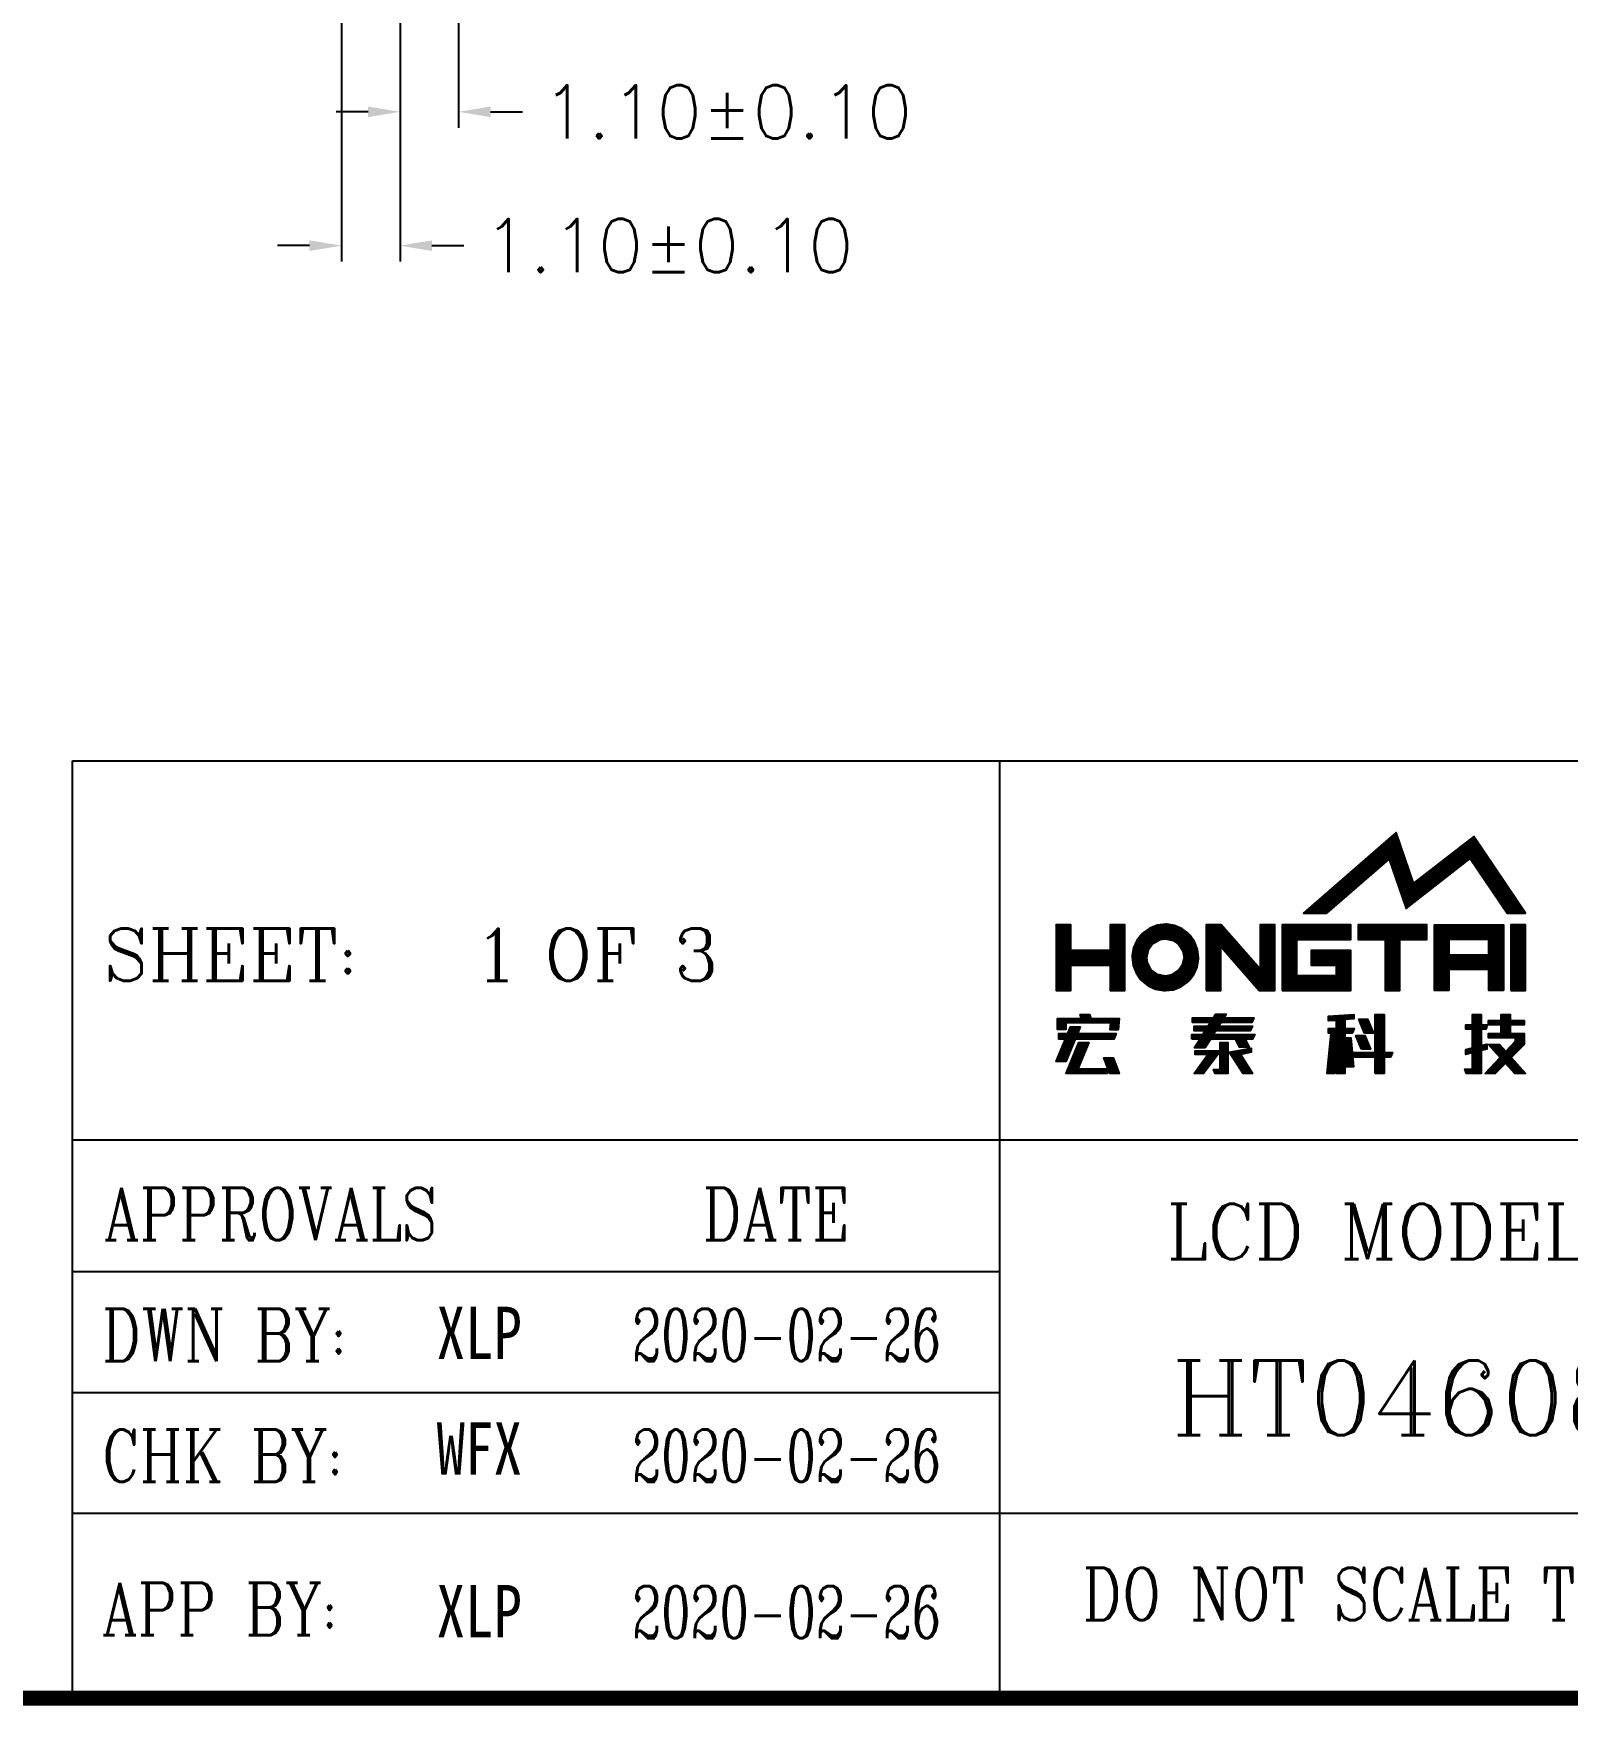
# Model space of a CAD drawing. Header units: inches. Extents: x -1849 to -1456, y -1004 to -896.
# Drawn here: x -1722.92 to -1694.15, y -1003.51 to -972.15 of the extents above; entities that cross this region are included whole.
import ezdxf

# ---------------------------------------------------------------- set-up
doc = ezdxf.new("R2010")
doc.units = ezdxf.units.IN
doc.header["$MEASUREMENT"] = 0
doc.header["$PDMODE"] = 35
doc.layers.add('dim', color=3, linetype='Continuous')
doc.layers.add('SPEC', color=2, linetype='Continuous')
doc.styles.add('ROMANC', font='romanc')
doc.styles.add('romans', font='romans.shx')
doc.styles.add('宋体', font='')
doc.styles.get('宋体').set_extended_font_data('SimSun')
doc.dimstyles.new('LCDDIM', dxfattribs={"dimtxt": 1, "dimasz": 0.6, "dimexe": 0.3, "dimexo": 0.3, "dimgap": 0.1, "dimtad": 0, "dimzin": 0, "dimdsep": 46, "dimtxsty": 'romans', "dimcen": 2.5, "dimclrd": 256, "dimclre": 256, "dimclrt": 256, "dimazin": 3, "dimtfac": 1, "dimtofl": 0, "dimtmove": 0, "dimatfit": 0, "dimfxl": 0, "dimlwd": -1, "dimlwe": -1, "dimarcsym": 0})

# ---------------------------------------------------------------- blocks, each defined once
blk = doc.blocks.new('*D20')
at = {"layer": 'Defpoints', "color": 0}
for p in [(-1717.147, -970.132), (-1716.047, -970.132), (-1716.047, -976.127)]:
    blk.add_point(p, dxfattribs=at)
at = {"layer": 'dim'}
for p, q in [((-1717.147, -970.432), (-1717.147, -976.427)), ((-1716.047, -970.432), (-1716.047, -976.427)), ((-1717.747, -976.127), (-1718.347, -976.127)), ((-1715.447, -976.127), (-1714.847, -976.127))]:
    blk.add_line(p, q, dxfattribs=at)
for points in [[(-1717.747, -976.027), (-1717.747, -976.227), (-1717.147, -976.127)], [(-1715.447, -976.027), (-1715.447, -976.227), (-1716.047, -976.127)]]:
    blk.add_solid(points, dxfattribs=at)
at = {"layer": 'dim', "insert": (-1711.009, -976.127), "char_height": 1, "attachment_point": 5, "style": 'romans'}
blk.add_mtext('1.10%%P0.10', dxfattribs=at)
blk = doc.blocks.new('*D21')
at = {"layer": 'Defpoints', "color": 0}
for p in [(-1716.047, -970.132), (-1714.947, -970.132), (-1714.947, -973.617)]:
    blk.add_point(p, dxfattribs=at)
at = {"layer": 'dim'}
for p, q in [((-1716.047, -970.432), (-1716.047, -973.917)), ((-1714.947, -970.432), (-1714.947, -973.917)), ((-1716.647, -973.617), (-1717.247, -973.617)), ((-1714.347, -973.617), (-1713.747, -973.617))]:
    blk.add_line(p, q, dxfattribs=at)
for points in [[(-1716.647, -973.517), (-1716.647, -973.717), (-1716.047, -973.617)], [(-1714.347, -973.517), (-1714.347, -973.717), (-1714.947, -973.617)]]:
    blk.add_solid(points, dxfattribs=at)
at = {"layer": 'dim', "insert": (-1709.909, -973.617), "char_height": 1, "attachment_point": 5, "style": 'romans'}
blk.add_mtext('1.10%%P0.10', dxfattribs=at)
blk = doc.blocks.new('A')
at = {"layer": 'SPEC'}
h = blk.add_hatch(dxfattribs=at)
h.set_pattern_fill('ANSI31', color=22, scale=0.2, style=0)
h.set_pattern_definition([(45, (711.14889, 9.89578), (-0.0176776695, 0.0176776695), [])])
h.paths.add_polyline_path([(76.982, 14.723), (78.148, 15.738), (78.468, 14.813), (79.67, 15.75), (80.364, 14.723), (80.71, 14.723), (79.736, 16.164), (78.607, 15.285), (78.28, 16.234), (76.544, 14.723)])
h = blk.add_hatch(dxfattribs=at)
h.set_pattern_fill('ANSI31', color=5, scale=0.2, style=0)
h.set_pattern_definition([(45, (711.14889, 9.89578), (-0.0176776695, 0.0176776695), [])])
h.paths.add_polyline_path([(78.078, 14.231), (78.078, 13.27), (78.352, 13.27), (78.352, 14.231), (78.859, 14.231), (78.859, 14.505), (77.571, 14.505), (77.571, 14.231)])
h.paths.add_polyline_path([(79.272, 13.941), (80.023, 13.941), (80.023, 14.231), (79.272, 14.231)], flags=16)
h.paths.add_polyline_path([(80.295, 13.27), (80.023, 13.27), (80.023, 13.668), (79.272, 13.668), (79.272, 13.27), (78.999, 13.27), (78.999, 14.505), (80.295, 14.505)])
h.paths.add_polyline_path([(74.715, 13.27), (74.99, 13.27), (74.99, 14.101), (75.041, 14.043), (75.714, 13.27), (76.003, 13.27), (76.003, 14.505), (75.728, 14.505), (75.728, 13.672), (75.002, 14.505), (74.715, 14.505)])
h.paths.add_polyline_path([(76.143, 13.27), (77.431, 13.27), (77.431, 14.025), (76.687, 14.025), (76.687, 13.75), (77.156, 13.75), (77.156, 13.545), (76.418, 13.545), (76.418, 14.231), (77.431, 14.231), (77.431, 14.505), (76.143, 14.505)])
h.paths.add_polyline_path([(80.435, 13.27), (80.71, 13.27), (80.71, 14.505), (80.435, 14.505)])
h.paths.add_polyline_path([(73.617, 13.793), (73.602, 13.893), (73.634, 14.039), (73.705, 14.14), (73.721, 14.156), (73.722, 14.156), (73.853, 14.228), (73.953, 14.243), (74.099, 14.21), (74.183, 14.156), (74.184, 14.156), (74.2, 14.14), (74.281, 14.014), (74.303, 13.893), (74.27, 13.746), (74.2, 13.645), (74.074, 13.564), (73.953, 13.542), (73.806, 13.574), (73.705, 13.645), (73.689, 13.661), (73.689, 13.662)], flags=16)
h.paths.add_polyline_path([(73.519, 14.339), (73.513, 14.332), (73.419, 14.213), (73.358, 14.075), (73.331, 13.926), (73.33, 13.893), (73.348, 13.743), (73.402, 13.601), (73.489, 13.478), (73.506, 13.459), (73.506, 13.459), (73.513, 13.453), (73.632, 13.359), (73.77, 13.298), (73.919, 13.271), (73.953, 13.27), (74.102, 13.288), (74.244, 13.342), (74.367, 13.429), (74.392, 13.453), (74.486, 13.571), (74.547, 13.709), (74.574, 13.858), (74.575, 13.893), (74.556, 14.042), (74.502, 14.183), (74.416, 14.307), (74.392, 14.332), (74.386, 14.339), (74.386, 14.339), (74.266, 14.43), (74.127, 14.49), (73.978, 14.514), (73.953, 14.515), (73.803, 14.497), (73.661, 14.443), (73.538, 14.356), (73.519, 14.339)])
h.paths.add_polyline_path([(72.915, 14.025), (72.177, 14.025), (72.177, 14.505), (71.902, 14.505), (71.902, 13.27), (72.177, 13.27), (72.177, 13.75), (72.915, 13.75), (72.915, 13.27), (73.19, 13.27), (73.19, 14.505), (72.915, 14.505)])
h.paths.add_polyline_path([(72.312, 11.802), (72.881, 11.802), (72.801, 12.011), (72.973, 12.011), (73.087, 11.717), (72.914, 11.717), (72.888, 11.784), (72.857, 11.717), (72.09, 11.717), (72.327, 12.295), (72.515, 12.295)])
h.paths.add_polyline_path([(72.08, 12.362), (71.954, 12.362), (71.954, 12.465), (72.124, 12.465), (72.176, 12.588), (72.355, 12.588), (72.303, 12.465), (73.028, 12.465), (72.989, 12.362), (72.26, 12.362), (72.083, 11.943), (71.902, 11.943)])
h.paths.add_polyline_path([(72.382, 12.749), (72.356, 12.823), (72.532, 12.823), (72.557, 12.749), (73.083, 12.749), (73.069, 12.534), (72.919, 12.534), (72.931, 12.668), (72.086, 12.668), (72.086, 12.539), (71.932, 12.539), (71.932, 12.749)])
h.paths.add_polyline_path([(74.448, 12.361), (74.448, 12.446), (74.658, 12.446), (74.702, 12.516), (74.49, 12.516), (74.49, 12.603), (74.756, 12.603), (74.801, 12.674), (74.463, 12.674), (74.463, 12.759), (74.855, 12.759), (74.898, 12.827), (75.091, 12.827), (75.048, 12.759), (75.613, 12.759), (75.572, 12.674), (74.993, 12.674), (74.948, 12.603), (75.586, 12.603), (75.546, 12.516), (74.895, 12.516), (74.85, 12.446), (75.628, 12.446), (75.589, 12.361), (75.452, 12.361), (75.523, 12.211), (75.341, 12.211), (75.269, 12.361), (74.797, 12.361), (74.693, 12.198), (74.501, 12.198), (74.604, 12.361)])
h.paths.add_polyline_path([(74.979, 12.13), (74.669, 11.717), (74.49, 11.717), (74.747, 12.07), (74.512, 12.07), (74.512, 12.14), (74.979, 12.14), (74.979, 12.296), (75.125, 12.296), (75.125, 11.715), (74.887, 11.715), (74.856, 11.793), (74.979, 11.793)])
h.paths.add_polyline_path([(75.363, 12.072), (75.585, 11.717), (75.41, 11.717), (75.156, 12.115), (75.562, 12.191), (75.562, 12.115)])
h.paths.add_polyline_path([(77.162, 12.712), (77.013, 12.701), (77.013, 12.788), (77.491, 12.822), (77.491, 12.742), (77.319, 12.726), (77.319, 12.558), (77.496, 12.558), (77.459, 12.473), (77.319, 12.473), (77.319, 12.384), (77.434, 12.384), (77.482, 11.842), (77.346, 11.842), (77.319, 12.187), (77.319, 11.714), (77.162, 11.714), (77.162, 12.077), (77.124, 11.714), (76.99, 11.714), (77.065, 12.473), (77.013, 12.473), (77.013, 12.558), (77.162, 12.558)])
h.paths.add_polyline_path([(77.888, 11.714), (77.888, 12.023), (77.49, 12.023), (77.49, 12.108), (77.888, 12.108), (77.888, 12.824), (78.055, 12.824), (78.055, 12.108), (78.212, 12.108), (78.176, 12.023), (78.055, 12.023), (78.055, 11.714)])
h.paths.add_polyline_path([(77.689, 12.471), (77.58, 12.733), (77.747, 12.733), (77.856, 12.471)], flags=17)
h.paths.add_polyline_path([(77.634, 12.169), (77.527, 12.43), (77.693, 12.43), (77.801, 12.169)], flags=17)
h.paths.add_polyline_path([(80.423, 12.627), (80.423, 12.463), (80.681, 12.463), (80.681, 12.262), (80.44, 12.018), (80.71, 11.716), (80.506, 11.716), (80.332, 11.91), (80.141, 11.716), (79.949, 11.716), (80.234, 12.018), (80.016, 12.262), (80.221, 12.262), (80.339, 12.13), (80.518, 12.322), (80.518, 12.383), (80.016, 12.383), (80.016, 12.463), (80.249, 12.463), (80.249, 12.627), (80.016, 12.627), (80.016, 12.711), (80.249, 12.711), (80.249, 12.824), (80.423, 12.824), (80.423, 12.711), (80.681, 12.711), (80.681, 12.627)])
h.paths.add_polyline_path([(79.876, 12.631), (79.991, 12.631), (79.962, 12.55), (79.876, 12.55), (79.876, 12.239), (79.984, 12.268), (79.984, 12.175), (79.876, 12.146), (79.876, 11.716), (79.603, 11.716), (79.573, 11.796), (79.716, 11.796), (79.716, 12.108), (79.586, 12.074), (79.586, 12.163), (79.716, 12.197), (79.716, 12.55), (79.586, 12.55), (79.586, 12.631), (79.716, 12.631), (79.716, 12.824), (79.876, 12.824)])
for p, q in [((53.452, 17.581), (114.8, 17.581)), ((53.452, 17.581), (114.8, 17.581)), ((53.452, 0), (53.452, 17.581)), ((70.848, 0), (70.848, 17.581)), ((53.452, 10.469), (114.8, 10.469)), ((53.452, 8.002), (70.848, 8.002)), ((53.452, 5.735), (70.848, 5.735)), ((53.452, 3.467), (101.245, 3.467))]:
    blk.add_line(p, q, dxfattribs=at)
at = {"layer": 'SPEC', "const_width": 0.28}
blk.add_lwpolyline([(0, 0), (0, 81.172), (114.799, 81.173), (114.8, 0), (0, 0)], dxfattribs=at)
at = {"layer": 'SPEC', "color": 22}
blk.add_lwpolyline([(76.982, 14.723), (78.148, 15.738), (78.468, 14.813), (79.67, 15.75), (80.364, 14.723), (80.71, 14.723), (79.736, 16.164), (78.607, 15.285), (78.28, 16.234), (76.544, 14.723)], close=True, dxfattribs=at)
at = {"layer": 'SPEC', "color": 5}
for points in [[(72.915, 14.025), (72.177, 14.025), (72.177, 14.505), (71.902, 14.505), (71.902, 13.27), (72.177, 13.27), (72.177, 13.75), (72.915, 13.75), (72.915, 13.27), (73.19, 13.27), (73.19, 14.505), (72.915, 14.505)], [(73.519, 14.339), (73.513, 14.332), (73.419, 14.213), (73.358, 14.075), (73.331, 13.926), (73.33, 13.893), (73.348, 13.743), (73.402, 13.601), (73.489, 13.478), (73.506, 13.459), (73.506, 13.459), (73.513, 13.453), (73.632, 13.359), (73.77, 13.298), (73.919, 13.271), (73.953, 13.27), (74.102, 13.288), (74.244, 13.342), (74.367, 13.429), (74.392, 13.453), (74.486, 13.571), (74.547, 13.709), (74.574, 13.858), (74.575, 13.893), (74.556, 14.042), (74.502, 14.183), (74.416, 14.307), (74.392, 14.332), (74.386, 14.339), (74.386, 14.339), (74.266, 14.43), (74.127, 14.49), (73.978, 14.514), (73.953, 14.515), (73.803, 14.497), (73.661, 14.443), (73.538, 14.356), (73.519, 14.339)], [(74.715, 13.27), (74.99, 13.27), (74.99, 14.101), (75.041, 14.043), (75.714, 13.27), (76.003, 13.27), (76.003, 14.505), (75.728, 14.505), (75.728, 13.672), (75.002, 14.505), (74.715, 14.505)], [(76.143, 13.27), (77.431, 13.27), (77.431, 14.025), (76.687, 14.025), (76.687, 13.75), (77.156, 13.75), (77.156, 13.545), (76.418, 13.545), (76.418, 14.231), (77.431, 14.231), (77.431, 14.505), (76.143, 14.505)], [(78.078, 14.231), (78.078, 13.27), (78.352, 13.27), (78.352, 14.231), (78.859, 14.231), (78.859, 14.505), (77.571, 14.505), (77.571, 14.231)], [(80.295, 13.27), (80.023, 13.27), (80.023, 13.668), (79.272, 13.668), (79.272, 13.27), (78.999, 13.27), (78.999, 14.505), (80.295, 14.505)], [(80.435, 13.27), (80.71, 13.27), (80.71, 14.505), (80.435, 14.505)], [(73.617, 13.793), (73.602, 13.893), (73.634, 14.039), (73.705, 14.14), (73.721, 14.156), (73.722, 14.156), (73.853, 14.228), (73.953, 14.243), (74.099, 14.21), (74.183, 14.156), (74.184, 14.156), (74.2, 14.14), (74.281, 14.014), (74.303, 13.893), (74.27, 13.746), (74.2, 13.645), (74.074, 13.564), (73.953, 13.542), (73.806, 13.574), (73.705, 13.645), (73.689, 13.661), (73.689, 13.662)], [(79.272, 13.941), (80.023, 13.941), (80.023, 14.231), (79.272, 14.231)], [(72.08, 12.362), (71.954, 12.362), (71.954, 12.465), (72.124, 12.465), (72.176, 12.588), (72.355, 12.588), (72.303, 12.465), (73.028, 12.465), (72.989, 12.362), (72.26, 12.362), (72.083, 11.943), (71.902, 11.943)], [(72.382, 12.749), (72.356, 12.823), (72.532, 12.823), (72.557, 12.749), (73.083, 12.749), (73.069, 12.534), (72.919, 12.534), (72.931, 12.668), (72.086, 12.668), (72.086, 12.539), (71.932, 12.539), (71.932, 12.749)], [(74.448, 12.361), (74.448, 12.446), (74.658, 12.446), (74.702, 12.516), (74.49, 12.516), (74.49, 12.603), (74.756, 12.603), (74.801, 12.674), (74.463, 12.674), (74.463, 12.759), (74.855, 12.759), (74.898, 12.827), (75.091, 12.827), (75.048, 12.759), (75.613, 12.759), (75.572, 12.674), (74.993, 12.674), (74.948, 12.603), (75.586, 12.603), (75.546, 12.516), (74.895, 12.516), (74.85, 12.446), (75.628, 12.446), (75.589, 12.361), (75.452, 12.361), (75.523, 12.211), (75.341, 12.211), (75.269, 12.361), (74.797, 12.361), (74.693, 12.198), (74.501, 12.198), (74.604, 12.361)], [(77.162, 12.712), (77.013, 12.701), (77.013, 12.788), (77.491, 12.822), (77.491, 12.742), (77.319, 12.726), (77.319, 12.558), (77.496, 12.558), (77.459, 12.473), (77.319, 12.473), (77.319, 12.384), (77.434, 12.384), (77.482, 11.842), (77.346, 11.842), (77.319, 12.187), (77.319, 11.714), (77.162, 11.714), (77.162, 12.077), (77.124, 11.714), (76.99, 11.714), (77.065, 12.473), (77.013, 12.473), (77.013, 12.558), (77.162, 12.558)], [(77.888, 11.714), (77.888, 12.023), (77.49, 12.023), (77.49, 12.108), (77.888, 12.108), (77.888, 12.824), (78.055, 12.824), (78.055, 12.108), (78.212, 12.108), (78.176, 12.023), (78.055, 12.023), (78.055, 11.714)], [(77.689, 12.471), (77.58, 12.733), (77.747, 12.733), (77.856, 12.471)], [(79.876, 12.631), (79.991, 12.631), (79.962, 12.55), (79.876, 12.55), (79.876, 12.239), (79.984, 12.268), (79.984, 12.175), (79.876, 12.146), (79.876, 11.716), (79.603, 11.716), (79.573, 11.796), (79.716, 11.796), (79.716, 12.108), (79.586, 12.074), (79.586, 12.163), (79.716, 12.197), (79.716, 12.55), (79.586, 12.55), (79.586, 12.631), (79.716, 12.631), (79.716, 12.824), (79.876, 12.824)], [(80.423, 12.627), (80.423, 12.463), (80.681, 12.463), (80.681, 12.262), (80.44, 12.018), (80.71, 11.716), (80.506, 11.716), (80.332, 11.91), (80.141, 11.716), (79.949, 11.716), (80.234, 12.018), (80.016, 12.262), (80.221, 12.262), (80.339, 12.13), (80.518, 12.322), (80.518, 12.383), (80.016, 12.383), (80.016, 12.463), (80.249, 12.463), (80.249, 12.627), (80.016, 12.627), (80.016, 12.711), (80.249, 12.711), (80.249, 12.824), (80.423, 12.824), (80.423, 12.711), (80.681, 12.711), (80.681, 12.627)], [(72.312, 11.802), (72.881, 11.802), (72.801, 12.011), (72.973, 12.011), (73.087, 11.717), (72.914, 11.717), (72.888, 11.784), (72.857, 11.717), (72.09, 11.717), (72.327, 12.295), (72.515, 12.295)], [(74.979, 12.13), (74.669, 11.717), (74.49, 11.717), (74.747, 12.07), (74.512, 12.07), (74.512, 12.14), (74.979, 12.14), (74.979, 12.296), (75.125, 12.296), (75.125, 11.715), (74.887, 11.715), (74.856, 11.793), (74.979, 11.793)], [(77.634, 12.169), (77.527, 12.43), (77.693, 12.43), (77.801, 12.169)], [(75.363, 12.072), (75.585, 11.717), (75.41, 11.717), (75.156, 12.115), (75.562, 12.191), (75.562, 12.115)]]:
    blk.add_lwpolyline(points, close=True, dxfattribs=at)
at = {"layer": 'SPEC', "style": 'ROMANC'}
for s, p in [('SHEET:', (54.032, 13.454)), ('   OF 3', (60.096, 13.454))]:
    blk.add_text(s, height=0.9813, dxfattribs=at).set_placement(p)
at = {"layer": 'SPEC'}
for s, height, style, width, p in [('APPROVALS', 0.9813, 'ROMANC', 0.8, (54.038, 8.589)), ('DATE', 0.9813, 'ROMANC', 0.8, (65.27, 8.589)), ('LCD MODEL NUMBER', 1.04, 'ROMANC', 0.95, (73.975, 8.231)), ('DWN BY:', 0.9813, 'ROMANC', 0.8, (54.003, 6.322)), ('XLP', 0.9813, '宋体', 0.8, (60.282, 6.36)), ('2020-02-26', 0.9813, 'ROMANC', 0.65, (63.95, 6.322)), ('CHK BY:', 0.9813, 'ROMANC', 0.8, (54.003, 4.055)), ('WFX', 0.9813, '宋体', 0.8, (60.282, 4.193)), ('2020-02-26', 0.9813, 'ROMANC', 0.65, (63.95, 4.055)), ('DO NOT SCALE THIS DRAWING.', 0.98127, 'ROMANC', 0.8, (72.397, 1.462)), ('APP BY:', 0.9813, 'ROMANC', 0.8, (54.003, 1.183)), ('XLP', 0.9813, '宋体', 0.8, (60.282, 1.141)), ('2020-02-26', 0.9813, 'ROMANC', 0.65, (63.95, 1.121))]:
    blk.add_text(s, height=height, dxfattribs=dict(at, style=style, width=width)).set_placement(p)
at = {"layer": 'SPEC', "color": 4, "style": 'ROMANC'}
blk.add_text('HT04608ETPTZ', height=1.4, dxfattribs=at).set_placement((74.065, 4.932))

msp = doc.modelspace()

# ---------------------------------------------------------------- block references
msp.add_blockref('A', (-1775.643, -1003.371))

# ---------------------------------------------------------------- texts
at = {"layer": 'SPEC', "color": 1, "style": 'ROMANC'}
msp.add_text('1', height=0.981, dxfattribs=at).set_placement((-1714.664, -989.917))

# ---------------------------------------------------------------- dimensions: what is measured, and where the dimension line sits
at = {"layer": 'dim'}
for base, p1, p2, picture, middle in [((-1716.047, -976.127), (-1717.147, -970.132), (-1716.047, -970.132), '*D20', (-1711.009, -976.127)), ((-1714.947, -973.617), (-1716.047, -970.132), (-1714.947, -970.132), '*D21', (-1709.909, -973.617))]:
    dim = msp.add_linear_dim(base=base, p1=p1, p2=p2, text='<>%%P0.10', dimstyle='LCDDIM', dxfattribs=at)
    dim.commit()
    dim.dimension.update_dxf_attribs({"geometry": picture, "text_midpoint": middle})

doc.saveas('drawing.dxf')
